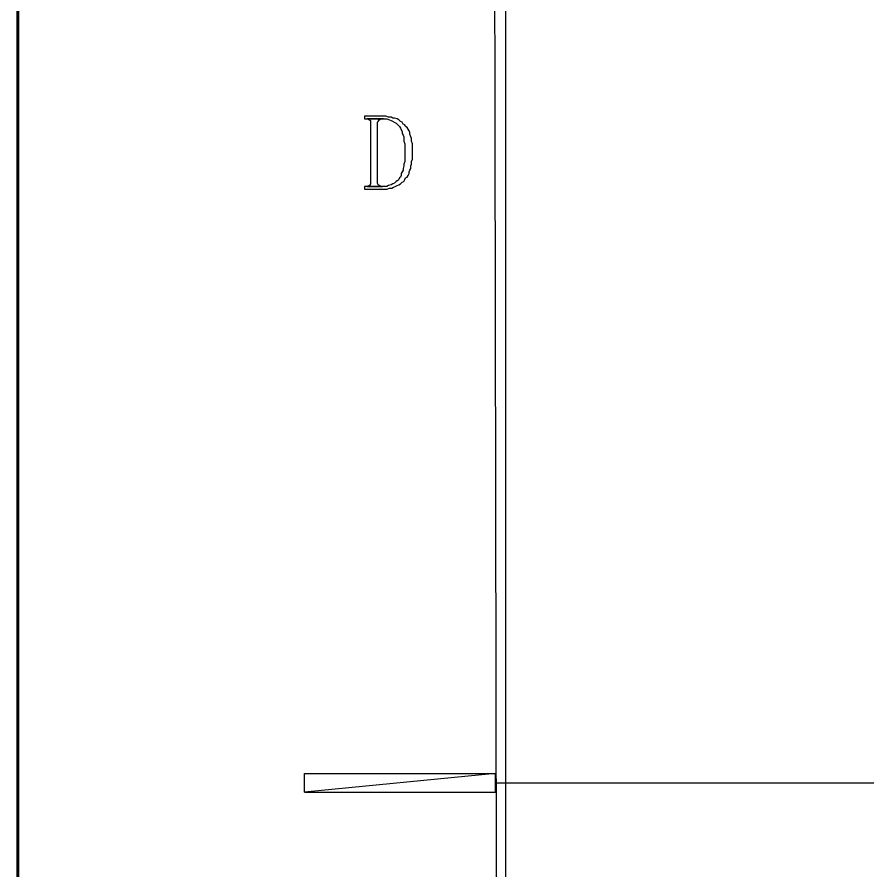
# Model space of a CAD drawing. Extents: x -15.4 to 0.8, y 0.3 to 11.8.
# Drawn here: x -15.385 to -14.556, y 6.009 to 6.841 of the extents above; entities that cross this region are included whole.
import ezdxf

# ---------------------------------------------------------------- set-up
doc = ezdxf.new("R2010")
doc.units = 0
doc.header["$MEASUREMENT"] = 0
doc.linetypes.add('AUSGEZOGEN', pattern=[0])
doc.layers.get('0').update_dxf_attribs({"linetype": 'AUSGEZOGEN'})

msp = doc.modelspace()

# ---------------------------------------------------------------- linework, layer by layer
for points in [[(-15.38295, 11.62106), (-15.38461, 11.62356), (-15.38461, 11.62356), (-15.38295, 0.56773), (-15.38295, 11.62106)], [(-15.38461, 11.62356), (-15.38295, 0.56773), (-15.38295, 0.56773), (-15.38461, 0.56773), (-15.38461, 11.62356)], [(-14.90878, 11.4269), (-14.92795, 11.44523), (-14.92795, 11.44523), (-14.90878, 0.75356), (-14.90878, 11.4269)], [(-15.02711, 6.7444), (-15.04628, 6.7444), (-15.04628, 6.7444), (-15.04628, 6.7419), (-15.04628, 6.7419), (-15.02461, 6.7419), (-15.02461, 6.7419), (-15.02211, 6.74106), (-15.02211, 6.74106), (-15.02045, 6.74023), (-15.02045, 6.74023), (-15.01545, 6.73773), (-15.01545, 6.73773), (-15.01211, 6.7344), (-15.01211, 6.7344), (-15.01128, 6.73273), (-15.01128, 6.73273), (-15.00961, 6.7294), (-15.00961, 6.7294), (-15.00961, 6.72773), (-15.00961, 6.72773), (-15.00878, 6.72606), (-15.00878, 6.72606), (-15.00795, 6.7244), (-15.00795, 6.7244), (-15.00795, 6.72023), (-15.00795, 6.72023), (-15.00711, 6.71773), (-15.00711, 6.71773), (-15.00711, 6.70023), (-15.00711, 6.70023), (-15.00795, 6.69773), (-15.00795, 6.69773), (-15.00795, 6.69606), (-15.00795, 6.69606), (-15.00878, 6.69356), (-15.00878, 6.69356), (-15.00878, 6.6919), (-15.00878, 6.6919), (-15.01045, 6.68856), (-15.01045, 6.68856), (-15.01045, 6.6869), (-15.01045, 6.6869), (-15.01128, 6.68523), (-15.01128, 6.68523), (-15.01211, 6.6844), (-15.01211, 6.6844), (-15.01295, 6.68273), (-15.01295, 6.68273), (-15.01378, 6.6819), (-15.01378, 6.6819), (-15.01545, 6.68106), (-15.01545, 6.68106), (-15.01711, 6.6794), (-15.01711, 6.6794), (-15.01878, 6.67856), (-15.01878, 6.67856), (-15.02045, 6.67773), (-15.02045, 6.67773), (-15.02295, 6.6769), (-15.02295, 6.6769), (-15.02461, 6.67606), (-15.02461, 6.67606), (-15.04628, 6.67606), (-15.04628, 6.67606), (-15.04628, 6.67356), (-15.04628, 6.67356), (-15.02461, 6.67356), (-15.02461, 6.67356), (-15.02211, 6.6744), (-15.02211, 6.6744), (-15.01961, 6.6744), (-15.01961, 6.6744), (-15.01795, 6.67523), (-15.01795, 6.67523), (-15.01628, 6.67606), (-15.01628, 6.67606), (-15.01461, 6.6769), (-15.01461, 6.6769), (-15.01295, 6.67773), (-15.01295, 6.67773), (-15.01128, 6.67856), (-15.01128, 6.67856), (-15.00961, 6.68023), (-15.00961, 6.68023), (-15.00795, 6.68106), (-15.00795, 6.68106), (-15.00711, 6.68273), (-15.00711, 6.68273), (-15.00628, 6.6844), (-15.00628, 6.6844), (-15.00461, 6.68523), (-15.00461, 6.68523), (-15.00378, 6.6869), (-15.00378, 6.6869), (-15.00295, 6.68856), (-15.00295, 6.68856), (-15.00295, 6.69023), (-15.00295, 6.69023), (-15.00211, 6.6919), (-15.00211, 6.6919), (-15.00128, 6.69356), (-15.00128, 6.69356), (-15.00128, 6.69606), (-15.00128, 6.69606), (-15.00045, 6.69773), (-15.00045, 6.69773), (-15.00045, 6.70023), (-15.00045, 6.70023), (-14.99961, 6.70273), (-14.99961, 6.70273), (-14.99961, 6.71773), (-14.99961, 6.71773), (-15.00045, 6.72023), (-15.00045, 6.72023), (-15.00045, 6.72273), (-15.00045, 6.72273), (-15.00128, 6.7244), (-15.00128, 6.7244), (-15.00211, 6.7269), (-15.00211, 6.7269), (-15.00211, 6.72856), (-15.00211, 6.72856), (-15.00295, 6.73023), (-15.00295, 6.73023), (-15.00378, 6.7319), (-15.00378, 6.7319), (-15.00461, 6.73356), (-15.00461, 6.73356), (-15.00628, 6.7344), (-15.00628, 6.7344), (-15.00711, 6.73606), (-15.00711, 6.73606), (-15.00878, 6.7369), (-15.00878, 6.7369), (-15.00961, 6.73856), (-15.00961, 6.73856), (-15.01128, 6.7394), (-15.01128, 6.7394), (-15.01295, 6.74106), (-15.01295, 6.74106), (-15.01461, 6.7419), (-15.01461, 6.7419), (-15.01711, 6.74273), (-15.01711, 6.74273), (-15.01878, 6.74273), (-15.01878, 6.74273), (-15.02045, 6.74356), (-15.02045, 6.74356), (-15.02295, 6.74356), (-15.02295, 6.74356), (-15.02545, 6.7444), (-15.02711, 6.7444)], [(-15.04378, 6.7419), (-15.04295, 6.7419), (-15.04295, 6.7419), (-15.04128, 6.74106), (-15.04128, 6.74106), (-15.04045, 6.74023), (-15.04045, 6.74023), (-15.04045, 6.67856), (-15.04045, 6.67856), (-15.04128, 6.6769), (-15.04128, 6.6769), (-15.04378, 6.67606), (-15.04378, 6.67606), (-15.02878, 6.67606), (-15.02878, 6.67606), (-15.03045, 6.67606), (-15.03045, 6.67606), (-15.03211, 6.6769), (-15.03211, 6.6769), (-15.03295, 6.67773), (-15.03295, 6.67773), (-15.03378, 6.6794), (-15.03378, 6.6794), (-15.03378, 6.73856), (-15.03378, 6.73856), (-15.03295, 6.7394), (-15.03295, 6.7394), (-15.03211, 6.74106), (-15.03211, 6.74106), (-15.03045, 6.7419), (-15.03045, 6.7419), (-15.02795, 6.7419), (-15.04378, 6.7419)], [(-14.91878, 6.08606), (-14.91878, 6.1044), (-14.91878, 6.1044), (-15.10461, 6.08606), (-14.91878, 6.08606)], [(-14.91878, 6.1044), (-15.10461, 6.08606), (-15.10461, 6.08606), (-15.10461, 6.1044), (-14.91878, 6.1044)], [(-14.91878, 6.09523), (-7.41878, 6.09523)]]:
    msp.add_lwpolyline(points)

doc.saveas('drawing.dxf')
